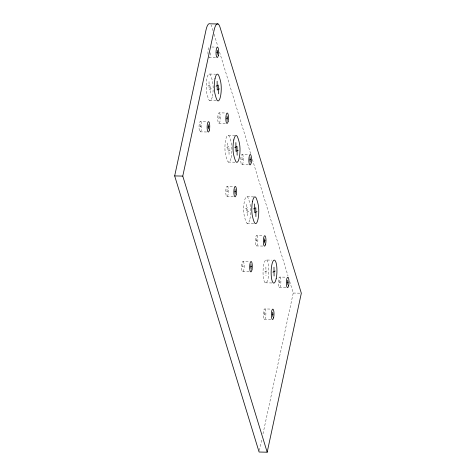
<?xml version="1.0" encoding="UTF-8"?>
<svg xmlns="http://www.w3.org/2000/svg" width="476" height="476" viewBox="0 0 476 476"><rect width="100%" height="100%" fill="white"/><g stroke="black" fill="none" stroke-linecap="round" stroke-linejoin="round"><path stroke-width="0.36" stroke-dasharray="2.38 1.78" d="M259.396 450.57L261.889 438.955M262.984 433.874L293.228 293.032L289.753 281.655M207.952 86.007L210.19 84.877L210.297 93.677M211.368 88.709L209.125 89.845L209.018 81.039M199.807 126.925L200.866 126.39M218.508 118.298L219.567 117.762M226.713 147.37L228.95 146.239L229.057 155.039M230.122 150.071L227.885 151.207L227.778 142.401M241.534 159.781L242.593 159.246M226.546 191.685L227.599 191.15M245.473 208.726L247.71 207.595L247.817 216.396M248.883 211.427L246.645 212.564L246.538 203.758M256.029 241.011L257.082 240.475M242.355 266.774L243.409 266.239M264.817 271.986L267.06 270.85M279.055 282.494L280.108 281.959M264.061 314.398L265.114 313.863M211.731 47.005L216.146 47.1M208.958 57.322L216.318 57.483M209.69 74.036L215.58 74.167M209.624 100.68L217.722 100.858M219.317 112.848A5.23 1.315 -88.7 0 1 220.013 121.225A5.23 1.315 -88.7 0 1 217.782 120.017A5.23 1.315 -88.7 0 1 219.317 112.848L225.207 112.973M200.616 121.475A5.23 1.315 -88.7 0 1 201.312 129.853A5.23 1.315 -88.7 0 1 199.075 128.645A5.23 1.315 -88.7 0 1 200.616 121.475L207.244 121.624M218.758 123.213L225.386 123.355M200.057 131.846L207.417 132.007M228.45 135.404L235.816 135.565M242.349 154.331A5.23 1.315 -88.7 0 1 243.04 162.709A5.23 1.315 -88.7 0 1 240.808 161.501A5.23 1.315 -88.7 0 1 242.349 154.331L248.972 154.474M228.385 162.042L236.483 162.221M241.784 164.696L248.412 164.839M227.355 186.235A5.23 1.315 -88.7 0 1 228.052 194.613A5.23 1.315 -88.7 0 1 225.814 193.405A5.23 1.315 -88.7 0 1 227.355 186.235L233.978 186.378M247.211 196.761L254.571 196.921M226.79 196.6L233.418 196.749M247.145 223.399L255.243 223.577M256.838 235.56A5.23 1.315 -88.7 0 1 257.534 243.938A5.23 1.315 -88.7 0 1 255.297 242.73A5.23 1.315 -88.7 0 1 256.838 235.56L262.728 235.685M256.272 245.925L262.901 246.068M266.56 260.015A11.507 2.898 -88.7 0 1 268.089 278.448A11.507 2.898 -88.7 0 1 263.168 275.794A11.507 2.898 -88.7 0 1 266.56 260.015L271.713 260.128M243.165 261.324A5.23 1.315 -88.7 0 1 243.861 269.702A5.23 1.315 -88.7 0 1 241.624 268.494A5.23 1.315 -88.7 0 1 243.165 261.324L249.055 261.449M242.599 271.689L249.228 271.832M279.864 277.044A5.23 1.315 -88.7 0 1 280.56 285.421A5.23 1.315 -88.7 0 1 278.323 284.214A5.23 1.315 -88.7 0 1 279.864 277.044L286.493 277.187M265.316 282.821L271.945 282.97M279.299 287.409L285.927 287.552M293.228 293.032L300.594 293.192M264.87 308.948A5.23 1.315 -88.7 0 1 265.566 317.325A5.23 1.315 -88.7 0 1 263.329 316.118A5.23 1.315 -88.7 0 1 264.87 308.948L271.498 309.091M264.305 319.313L271.671 319.473M213.028 30.702L211.945 27.15A16.743 4.213 -88.7 0 0 211.035 24.954M214.117 34.26L217.812 46.345M219.549 52.033L250.632 153.694M252.369 159.377L288.016 275.967M279.555 280.15L279.608 284.303M265.888 267.018L265.989 275.818M264.567 312.054L264.614 316.207M256.528 238.666L256.582 242.82M242.04 157.437L242.088 161.584M242.855 264.43L242.909 268.583M227.046 189.341L227.1 193.494M219.014 115.954L219.061 120.107M200.313 124.587L200.36 128.734M210.529 52.836A5.23 1.315 -88.7 0 1 209.297 57.322M207.976 54.127A5.23 1.315 -88.7 0 1 209.517 46.951M249.912 219.025A11.507 2.898 -88.7 0 0 249.721 202.889A35.492 8.931 -88.7 0 0 247.925 197.546A11.507 2.898 -88.7 0 0 244.438 201.134A11.507 2.898 -88.7 0 0 244.146 215.14A35.492 8.931 -88.7 0 0 245.806 221.108A11.507 2.898 -88.7 0 0 249.912 219.025M231.152 157.669A11.507 2.898 -88.7 0 0 230.961 141.533A35.492 8.931 -88.7 0 0 229.164 136.19A11.507 2.898 -88.7 0 0 225.684 139.777A11.507 2.898 -88.7 0 0 225.386 153.784A35.492 8.931 -88.7 0 0 227.046 159.752A11.507 2.898 -88.7 0 0 231.152 157.669M212.397 96.307A11.507 2.898 -88.7 0 0 212.201 80.164A35.492 8.931 -88.7 0 0 210.404 74.821A11.507 2.898 -88.7 0 0 206.923 78.409A11.507 2.898 -88.7 0 0 206.626 92.421A35.492 8.931 -88.7 0 0 208.292 98.383A11.507 2.898 -88.7 0 0 212.397 96.307"/><path stroke-width="0.71" d="M267.185 452.2L182.772 176.096L214.069 30.351A16.743 4.213 -88.7 0 1 220.043 27.328L301.326 293.204L267.185 452.2L259.087 452.022L174.674 175.918L205.971 30.172A16.743 4.213 -88.7 0 1 209.999 23.812L218.097 23.99M216.806 52.58L217.865 52.045M216.05 86.186L218.294 85.049L218.395 93.855M219.466 88.887L217.223 90.018L217.121 81.218M207.905 127.104L208.964 126.568M226.612 118.47L227.665 117.941M234.811 147.548L237.048 146.418L237.155 155.218M238.22 150.249L235.983 151.386L235.876 142.58M249.638 159.954L250.691 159.418M234.644 191.864L235.697 191.328M253.571 208.905L255.808 207.774L255.915 216.574M256.98 211.606L254.743 212.742L254.636 203.936M264.126 241.189L265.18 240.654M250.453 266.953L251.506 266.417M272.921 272.165L275.158 271.028M287.153 282.667L288.212 282.137M272.159 314.577L273.218 314.041M174.674 175.918L182.772 176.096M287.659 280.328L287.706 284.475M273.986 267.197L274.093 275.997M272.665 312.232L272.712 316.385M264.632 238.845L264.68 242.992M250.138 157.615L250.192 161.763M250.953 264.608L251.007 268.756M235.144 189.519L235.198 193.667M227.111 116.132L227.165 120.279M217.312 50.242L217.359 54.389M208.411 124.76L208.458 128.913M252.542 201.306A11.507 2.898 -88.7 0 0 252.732 217.449A35.492 8.931 -88.7 0 0 254.529 222.792A11.507 2.898 -88.7 0 0 258.01 219.204A11.507 2.898 -88.7 0 0 258.307 205.192A35.492 8.931 -88.7 0 0 256.647 199.23A11.507 2.898 -88.7 0 0 252.542 201.306M233.781 139.95A11.507 2.898 -88.7 0 0 233.972 156.092A35.492 8.931 -88.7 0 0 235.769 161.435A11.507 2.898 -88.7 0 0 239.255 157.848A11.507 2.898 -88.7 0 0 239.547 143.835A35.492 8.931 -88.7 0 0 237.887 137.873A11.507 2.898 -88.7 0 0 233.781 139.95M215.021 78.588A11.507 2.898 -88.7 0 0 215.217 94.724A35.492 8.931 -88.7 0 0 217.008 100.073A11.507 2.898 -88.7 0 0 220.495 96.485A11.507 2.898 -88.7 0 0 220.793 82.473A35.492 8.931 -88.7 0 0 219.127 76.511A11.507 2.898 -88.7 0 0 215.021 78.588M265.632 244.117A5.23 1.315 -88.7 0 0 264.936 235.733A5.23 1.315 -88.7 0 0 263.395 242.909A5.23 1.315 -88.7 0 0 265.632 244.117M218.311 55.508A5.23 1.315 -88.7 0 0 217.615 47.13A5.23 1.315 -88.7 0 0 216.08 54.3A5.23 1.315 -88.7 0 0 218.311 55.508M236.15 194.791A5.23 1.315 -88.7 0 0 235.453 186.413A5.23 1.315 -88.7 0 0 233.912 193.583A5.23 1.315 -88.7 0 0 236.15 194.791M273.664 317.504A5.23 1.315 -88.7 0 0 272.968 309.126A5.23 1.315 -88.7 0 0 271.427 316.296A5.23 1.315 -88.7 0 0 273.664 317.504M209.41 130.031A5.23 1.315 -88.7 0 0 208.714 121.654A5.23 1.315 -88.7 0 0 207.179 128.823A5.23 1.315 -88.7 0 0 209.41 130.031M228.117 121.404A5.23 1.315 -88.7 0 0 227.421 113.02A5.23 1.315 -88.7 0 0 225.88 120.196A5.23 1.315 -88.7 0 0 228.117 121.404M251.144 162.881A5.23 1.315 -88.7 0 0 250.447 154.504A5.23 1.315 -88.7 0 0 248.906 161.679A5.23 1.315 -88.7 0 0 251.144 162.881M288.658 285.6A5.23 1.315 -88.7 0 0 287.962 277.216A5.23 1.315 -88.7 0 0 286.421 284.392A5.23 1.315 -88.7 0 0 288.658 285.6M251.959 269.88A5.23 1.315 -88.7 0 0 251.263 261.497A5.23 1.315 -88.7 0 0 249.721 268.672A5.23 1.315 -88.7 0 0 251.959 269.88M276.187 278.627A11.507 2.898 -88.7 0 0 274.658 260.193A11.507 2.898 -88.7 0 0 271.266 275.967A11.507 2.898 -88.7 0 0 276.187 278.627"/></g></svg>
